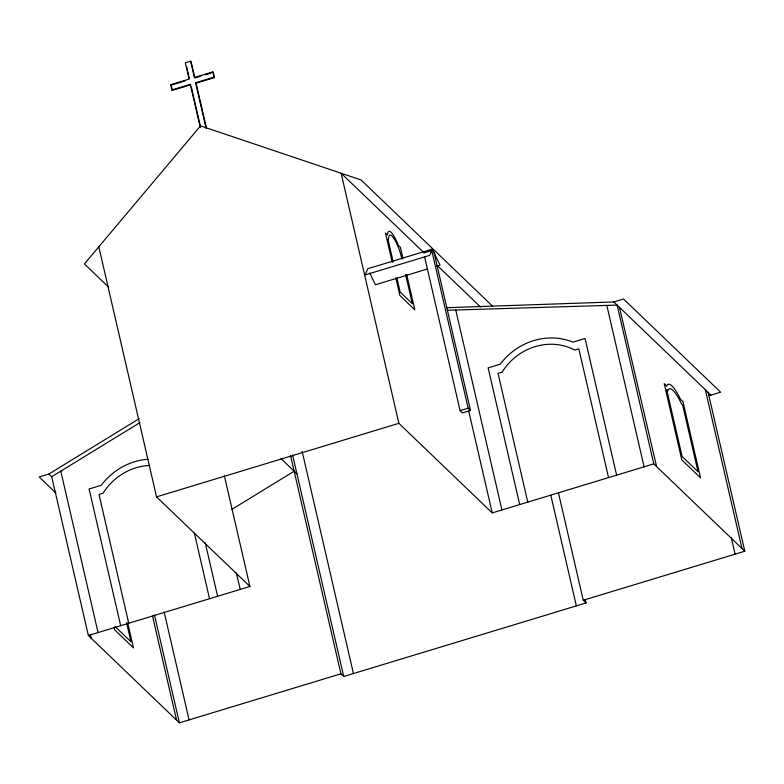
<?xml version="1.0" encoding="UTF-8"?>
<svg xmlns="http://www.w3.org/2000/svg" width="784" height="784" viewBox="0 0 784 784"><rect width="100%" height="100%" fill="white"/><g stroke="black" fill="none" stroke-linecap="round" stroke-linejoin="round"><path stroke-width="1.18" d="M424.271 251.566L423.693 252.977L431.768 250.527L468.166 408.199L470.508 410.444L462.433 412.894L460.09 410.649L424.516 256.535M432.356 249.106L429.799 255.319L365.177 274.929L367.735 268.726L432.356 249.106L440.049 265.149L436.58 266.207M55.889 492.989L39.2 476.966L48.892 474.026L139.131 418.695M585.236 599.368L586.06 602.945L343.735 676.494L340.922 673.809L179.379 722.838L88.357 635.501L51.705 476.721L139.915 422.625M231.809 509.433L294.157 471.204M171.902 89.935L190.326 84.339L190.786 84.79L172.372 90.385L171.902 89.935L170.696 84.692L189.111 79.106L185.338 62.759L190.62 61.162L191.08 61.613L194.853 77.949L200.616 76.205M190.62 61.162L194.393 77.498L212.807 71.912L213.277 72.363L214.483 77.596L196.069 83.192L195.598 82.741L214.012 77.146L214.483 77.596M170.696 84.692L171.167 85.142L184.975 80.948M205.212 74.803L210.974 73.059M427.349 269.01L375.428 284.768L369.783 272.999M446.547 307.71L613.843 301.948L623.545 299.008L720.643 392.186L710.951 395.126L708.52 395.205M98.813 246.793L156.545 496.87L398.87 423.321L492.234 512.903L653.778 463.873L744.8 551.211L583.247 600.25L558.492 492.989M460.09 410.649L468.166 408.199M88.357 635.501L249.91 586.461L224.322 475.623M447.742 310.239L617.126 305.094L653.778 463.873M613.843 301.948L710.951 395.126M492.597 306.191L361.042 179.948L200.547 125.871L84.407 263.914L108.251 286.797M423.184 251.968L341.138 173.244L398.87 423.321M437.296 265.521L480.523 306.995M583.247 600.25L586.06 602.945M280.897 458.483L296.96 473.899M156.545 496.87L249.91 586.461M48.892 474.026L51.705 476.721M115.062 626.514L130.977 641.782L126.577 622.731M619.468 307.338L656.59 466.568M708.138 392.431L744.8 551.211M705.335 389.736L741.987 548.516M731.266 537.54L735.108 554.151M606.826 305.407L644.085 466.813M616.626 475.153L585.06 338.443L572.947 342.118A61.956 57.389 -46.2 0 0 500.251 364.188L488.128 367.863L519.694 504.573M608.551 477.603L578.817 348.831L574.78 350.056A55.713 51.607 -46.2 0 0 502.083 372.126L498.046 373.351L527.769 502.123M550.858 495.39L576.367 605.885M455.759 309.994L501.927 509.963M434.111 252.771L470.508 410.444M468.567 410.414L492.234 512.903M402.878 258.044L400.438 247.45L398.468 245.568A28.273 5.517 73.1 0 0 387.423 234.965L385.463 233.083L392.255 262.513M406.69 274.527L414.844 309.847L399.869 295.48L395.793 277.82M402.035 259.092L399.566 250.331A25.931 5.067 73.1 0 0 388.521 239.728L387.962 239.189L393.117 261.513M405.553 274.361L412.335 303.741L400.173 292.06L396.92 277.967M302.134 451.378L353.427 673.554M212.807 71.912L214.012 77.146M292.579 454.906L343.735 676.494M290.59 455.769L340.922 673.809M196.069 83.192L206.339 127.704M195.598 82.741L206.143 128.419M186.612 66.709L189.307 78.38M191.335 87.132L200.253 125.783M190.326 84.339L200.332 127.684M171.167 85.142L172.372 90.385M236.366 572.741L240.218 589.401M205.251 542.773L217.599 596.271M194.383 533.14L209.524 598.721M164.14 611.902L189.071 719.898M154.487 615.009L179.379 722.838M152.498 615.871L176.567 720.143M128.743 623.241L99.019 494.469L103.057 493.244A55.713 51.607 -46.2 0 1 149.705 465.422M127.704 622.888L133.476 647.898L114.758 629.934L114.209 627.553M120.667 625.691L89.102 488.981L101.224 485.306A61.956 57.389 -46.2 0 1 147.99 459.228M60.789 471.145L98.049 632.561M90.346 634.638L91.169 638.196M666.655 385.993L664.224 383.66L681.815 459.875L700.533 477.838L682.942 401.624L680.512 399.291A48.51 9.467 73.1 0 0 666.655 385.993M667.752 390.755L666.723 389.775L682.119 456.464L698.034 471.723L682.639 405.044L681.61 404.054A46.638 9.104 73.1 0 0 667.752 390.755"/></g></svg>
